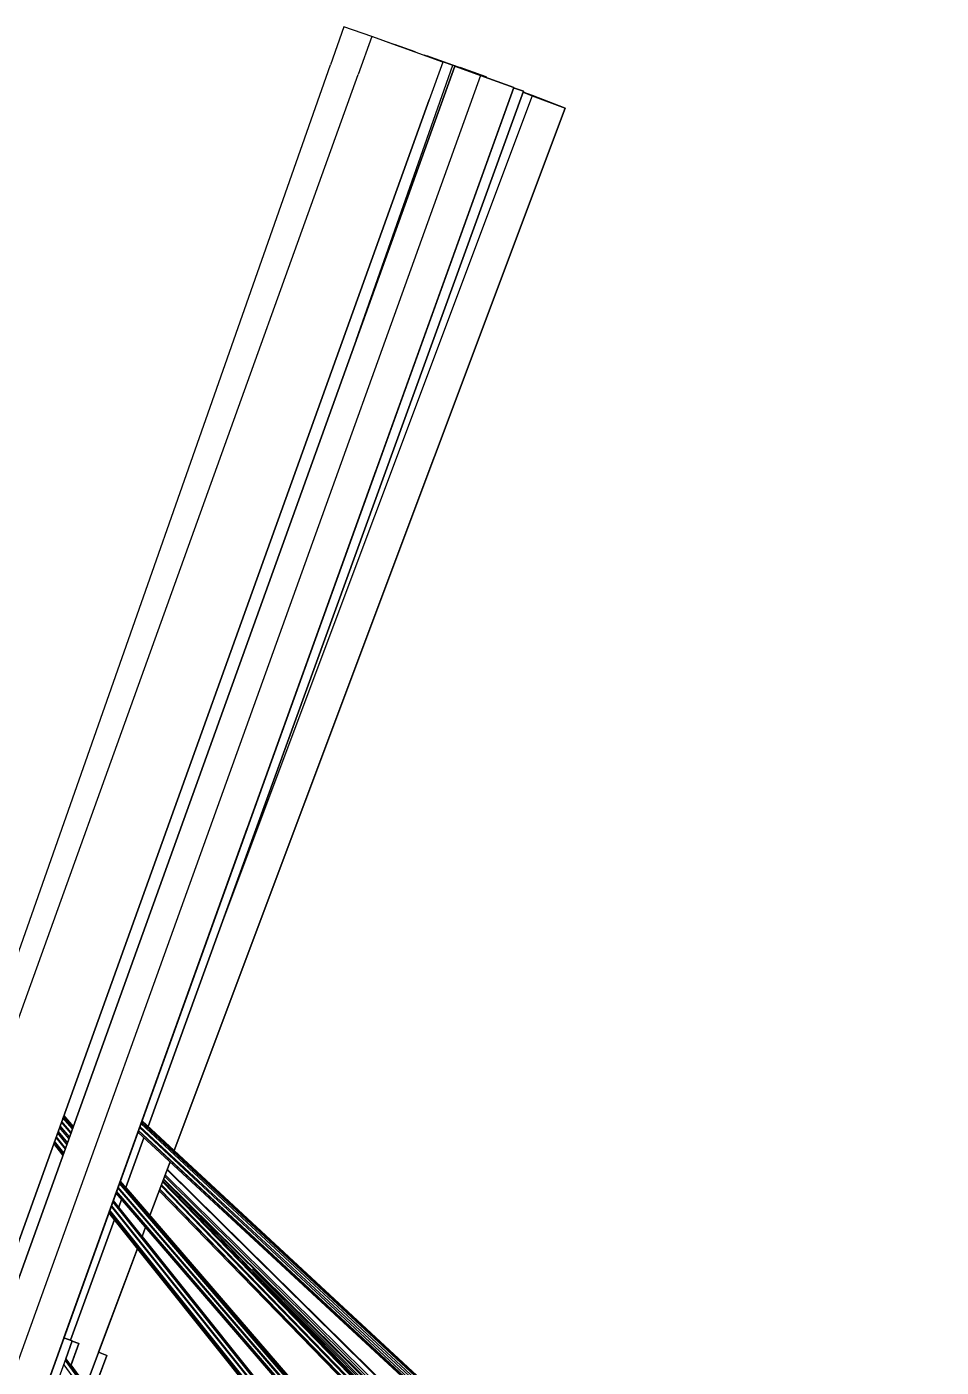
# Model space of a CAD drawing. Extents: x -32 to 51.8, y -51.6 to -5.5.
# Drawn here: x 45.111 to 46.927, y -14.666 to -12.004 of the extents above; entities that cross this region are included whole.
import ezdxf

# ---------------------------------------------------------------- set-up
doc = ezdxf.new("R2010")
doc.units = 0
doc.header["$MEASUREMENT"] = 0
doc.layers.get('0').update_dxf_attribs({"linetype": 'CONTINUOUS'})

msp = doc.modelspace()

# ---------------------------------------------------------------- linework, layer by layer
for p, q in [((45.7405, -12.0038), (45.7139, -12.0792)), ((45.7959, -12.0233), (45.7405, -12.0038)), ((45.796, -12.023), (45.769, -12.0982)), ((45.9372, -12.0737), (45.796, -12.023)), ((45.8154, -12.0299), (45.8155, -12.0298)), ((45.8157, -12.03), (45.8155, -12.0298)), ((45.8155, -12.0298), (45.8518, -12.0429)), ((45.882, -12.0535), (45.8408, -12.039)), ((45.882, -12.0535), (45.8813, -12.0536)), ((45.882, -12.0535), (45.8819, -12.0538)), ((45.8819, -12.0538), (45.8831, -12.0543)), ((45.8999, -12.06), (45.8998, -12.0603)), ((45.8998, -12.0603), (45.8999, -12.06)), ((45.8998, -12.0603), (45.8999, -12.06)), ((45.8999, -12.06), (45.8999, -12.06)), ((45.8999, -12.06), (45.8999, -12.06)), ((45.8999, -12.06), (45.9054, -12.0621)), ((45.9054, -12.0621), (45.8999, -12.06)), ((45.8999, -12.06), (45.9054, -12.0621)), ((45.9607, -12.0822), (43.226, -19.6834)), ((43.226, -19.6835), (45.9607, -12.0822)), ((45.0392, -13.9979), (45.7139, -12.0792)), ((45.765, -12.6262), (45.9571, -12.0799)), ((45.9054, -12.0623), (45.9056, -12.0618)), ((45.9056, -12.0618), (45.9054, -12.0623)), ((45.9571, -12.0798), (45.9056, -12.0617)), ((45.9056, -12.0617), (45.9056, -12.0617)), ((45.9056, -12.0617), (45.9571, -12.0798)), ((45.9571, -12.0798), (45.9056, -12.0617)), ((45.9056, -12.0617), (45.9056, -12.0617)), ((45.9056, -12.0617), (45.9571, -12.0798)), ((45.9571, -12.0798), (45.9056, -12.0617)), ((45.9056, -12.0617), (45.9056, -12.0617)), ((45.9056, -12.0617), (45.9571, -12.0798)), ((45.9571, -12.0798), (45.9056, -12.0617)), ((45.9056, -12.0617), (45.9056, -12.0617)), ((45.9056, -12.0617), (45.9571, -12.0798)), ((45.9571, -12.0798), (45.9056, -12.0617)), ((45.9056, -12.0617), (45.9056, -12.0617)), ((45.9056, -12.0617), (45.9571, -12.0798)), ((45.9571, -12.0798), (45.9056, -12.0617)), ((45.9056, -12.0617), (45.9056, -12.0617)), ((45.9056, -12.0617), (45.9571, -12.0799)), ((45.9056, -12.0618), (45.9571, -12.0799)), ((45.9571, -12.0799), (45.9056, -12.0618)), ((45.9056, -12.0618), (45.9056, -12.0618)), ((45.9056, -12.0618), (45.9571, -12.0799)), ((45.9571, -12.0799), (45.9056, -12.0618)), ((45.9056, -12.0618), (45.9056, -12.0618)), ((45.9056, -12.0618), (45.9571, -12.0799)), ((45.9571, -12.0799), (45.9056, -12.0618)), ((45.9056, -12.0618), (45.9056, -12.0618)), ((45.9056, -12.0618), (45.9571, -12.0799)), ((45.9571, -12.0799), (45.9056, -12.0618)), ((45.9056, -12.0618), (45.9056, -12.0618)), ((45.9056, -12.0618), (45.9571, -12.0799)), ((45.9372, -12.0737), (45.9101, -12.149)), ((46.0231, -12.103), (45.9571, -12.0798)), ((45.9571, -12.0798), (45.9571, -12.0798)), ((45.9571, -12.0798), (45.9571, -12.0798)), ((45.9571, -12.0798), (45.9571, -12.0798)), ((45.9571, -12.0798), (45.9571, -12.0798)), ((45.9571, -12.0798), (45.9571, -12.0798)), ((45.9571, -12.0799), (46.0231, -12.1031)), ((45.9571, -12.0799), (45.9571, -12.0799)), ((45.9571, -12.0799), (45.9571, -12.0799)), ((45.9571, -12.0799), (45.9571, -12.0799)), ((45.9571, -12.0799), (45.9571, -12.0799)), ((45.9571, -12.0799), (45.9571, -12.0799)), ((46.012, -12.1007), (45.9607, -12.0822)), ((45.9607, -12.0822), (45.9607, -12.0822)), ((45.9607, -12.0822), (45.9607, -12.0822)), ((45.9607, -12.0822), (45.9607, -12.0822)), ((45.9607, -12.0822), (46.012, -12.1007)), ((46.012, -12.1007), (45.9607, -12.0822)), ((45.9716, -12.085), (45.9716, -12.0849)), ((45.9716, -12.0849), (46.0231, -12.1031)), ((46.0231, -12.1031), (45.9716, -12.0849)), ((45.9716, -12.0849), (45.9716, -12.0849)), ((45.9716, -12.0849), (46.0231, -12.103)), ((46.0231, -12.103), (45.9716, -12.0849)), ((45.9716, -12.0849), (45.9716, -12.0849)), ((45.9716, -12.0849), (46.0231, -12.103)), ((46.0231, -12.103), (45.9716, -12.0849)), ((45.9716, -12.0849), (45.9716, -12.0849)), ((45.9716, -12.0849), (46.0231, -12.103)), ((46.0231, -12.103), (45.9716, -12.0849)), ((45.9716, -12.0849), (45.9716, -12.0849)), ((45.9716, -12.0849), (46.0231, -12.103)), ((46.0231, -12.1031), (45.9716, -12.085)), ((45.9716, -12.085), (45.9716, -12.085)), ((45.9716, -12.085), (46.0231, -12.1031)), ((46.0231, -12.1031), (45.9716, -12.085)), ((45.9716, -12.085), (45.9716, -12.085)), ((45.9716, -12.085), (46.0231, -12.1031)), ((46.0231, -12.1031), (45.9716, -12.085)), ((45.9716, -12.085), (45.9716, -12.085)), ((45.9716, -12.085), (46.0231, -12.1031)), ((46.0231, -12.1031), (45.9716, -12.085)), ((45.9716, -12.085), (45.9716, -12.085)), ((45.9716, -12.085), (46.0231, -12.1031)), ((46.0231, -12.1031), (45.9716, -12.085)), ((45.9716, -12.085), (45.9716, -12.085)), ((45.9716, -12.085), (46.0231, -12.1031)), ((46.0231, -12.1031), (45.9716, -12.085)), ((46.012, -12.1007), (43.2774, -19.7019)), ((44.9025, -14.5065), (45.7689, -12.0982)), ((46.0121, -12.1007), (46.012, -12.1007)), ((46.012, -12.1007), (46.012, -12.1007)), ((46.012, -12.1007), (46.012, -12.1007)), ((46.012, -12.1007), (46.0779, -12.1244)), ((46.0779, -12.1244), (46.012, -12.1007)), ((46.0121, -12.1007), (46.0121, -12.1007)), ((46.0121, -12.1007), (46.0121, -12.1007)), ((46.0121, -12.1007), (46.0121, -12.1007)), ((46.0231, -12.1031), (46.0226, -12.1045)), ((46.0231, -12.1031), (46.0226, -12.1045)), ((46.0231, -12.1031), (46.0226, -12.1045)), ((46.0226, -12.1045), (46.0231, -12.1031)), ((46.0226, -12.1045), (46.0231, -12.1031)), ((46.0231, -12.1031), (46.0226, -12.1045)), ((46.0226, -12.1045), (46.0231, -12.1031)), ((46.0226, -12.1045), (46.0231, -12.1031)), ((46.0226, -12.1045), (46.0231, -12.1031)), ((46.0226, -12.1045), (46.0231, -12.1031)), ((46.0231, -12.1031), (46.0226, -12.1045)), ((46.0226, -12.1045), (46.0231, -12.1031)), ((46.0226, -12.1045), (46.0231, -12.1031)), ((46.0231, -12.1031), (46.0226, -12.1045)), ((46.0226, -12.1045), (46.0231, -12.1031)), ((46.0231, -12.1031), (46.0226, -12.1045)), ((46.0231, -12.1031), (46.0226, -12.1045)), ((46.0231, -12.1031), (46.0226, -12.1045)), ((46.0226, -12.1045), (46.0231, -12.1031)), ((46.0226, -12.1045), (46.0231, -12.1031)), ((46.0231, -12.1031), (46.0226, -12.1045)), ((46.0226, -12.1045), (46.0231, -12.1031)), ((46.0226, -12.1045), (46.0231, -12.1032)), ((46.0231, -12.1032), (46.0226, -12.1045)), ((46.0226, -12.1045), (46.0231, -12.1032)), ((46.0231, -12.1032), (46.0226, -12.1045)), ((46.0231, -12.1032), (46.0226, -12.1045)), ((46.0231, -12.1032), (46.0226, -12.1045)), ((46.0231, -12.1032), (46.0226, -12.1045)), ((46.0231, -12.1032), (46.0226, -12.1045)), ((46.0226, -12.1045), (46.0231, -12.1032)), ((46.0226, -12.1045), (46.0231, -12.1032)), ((46.0231, -12.1032), (46.0226, -12.1045)), ((46.0231, -12.1032), (46.0226, -12.1045)), ((46.0226, -12.1045), (46.0231, -12.1032)), ((46.0226, -12.1045), (46.0231, -12.1032)), ((46.0231, -12.103), (46.0231, -12.103)), ((46.0231, -12.103), (46.0231, -12.103)), ((46.0231, -12.103), (46.0231, -12.103)), ((46.0231, -12.1031), (46.0231, -12.1031)), ((46.0231, -12.1031), (46.0231, -12.1031)), ((46.0231, -12.1031), (46.0231, -12.1031)), ((46.0231, -12.1031), (46.0231, -12.1031)), ((46.0231, -12.1031), (46.0231, -12.1031)), ((46.0231, -12.1031), (46.0231, -12.1031)), ((46.0231, -12.1031), (46.0231, -12.1031)), ((46.0231, -12.1031), (46.0231, -12.1031)), ((46.0231, -12.1031), (46.0231, -12.1031)), ((46.0231, -12.1031), (46.0231, -12.1031)), ((46.0231, -12.1031), (46.0231, -12.1031)), ((46.0231, -12.1031), (46.0231, -12.1031)), ((46.0231, -12.1031), (46.0231, -12.1031)), ((46.0231, -12.1031), (46.0231, -12.1031)), ((46.0231, -12.1031), (46.0231, -12.1031)), ((46.0231, -12.1031), (46.0231, -12.1031)), ((46.0231, -12.1031), (46.0231, -12.1031)), ((46.0231, -12.1031), (46.0231, -12.1031)), ((46.0231, -12.1031), (46.0231, -12.1031)), ((46.0231, -12.1031), (46.0231, -12.1031)), ((46.0231, -12.1031), (46.0231, -12.1031)), ((46.0231, -12.1031), (46.0231, -12.1031)), ((46.0231, -12.1031), (46.0231, -12.1031)), ((46.0231, -12.1031), (46.0231, -12.1031)), ((46.0231, -12.1031), (46.0231, -12.1031)), ((46.0231, -12.1031), (46.0231, -12.1031)), ((46.0231, -12.1031), (46.0231, -12.1031)), ((46.0231, -12.1031), (46.0231, -12.1031)), ((46.0231, -12.1032), (46.0231, -12.1032)), ((46.0231, -12.1032), (46.0231, -12.1032)), ((46.0231, -12.1032), (46.0231, -12.1032)), ((46.0231, -12.1032), (46.0231, -12.1032)), ((46.0231, -12.1032), (46.0231, -12.1032)), ((46.0231, -12.1032), (46.0231, -12.1032)), ((46.0231, -12.1032), (46.0231, -12.1032)), ((46.0231, -12.1032), (46.0231, -12.1032)), ((46.0231, -12.1032), (46.0231, -12.1032)), ((46.0231, -12.1032), (46.0231, -12.1032)), ((46.0231, -12.1032), (46.0231, -12.1032)), ((46.0231, -12.1032), (46.0231, -12.1032)), ((46.0231, -12.1032), (46.0231, -12.1032)), ((46.0231, -12.1032), (46.0231, -12.1032)), ((46.0231, -12.1032), (46.0231, -12.1032)), ((46.0231, -12.1032), (46.0231, -12.1032)), ((46.0231, -12.1032), (46.0231, -12.1032)), ((46.0265, -12.1059), (46.0265, -12.1059)), ((46.0779, -12.1244), (46.0265, -12.1059)), ((46.0779, -12.1244), (43.3432, -19.7256)), ((46.0779, -12.1244), (43.3432, -19.7256)), ((46.0779, -12.1244), (43.3432, -19.7256)), ((46.0779, -12.1244), (43.3433, -19.7256)), ((43.3433, -19.7256), (46.0779, -12.1244)), ((46.0779, -12.1244), (43.3433, -19.7256)), ((43.3433, -19.7256), (46.0779, -12.1244)), ((43.3433, -19.7256), (46.0779, -12.1244)), ((43.3433, -19.7256), (46.0779, -12.1244)), ((46.0779, -12.1244), (43.3433, -19.7256)), ((43.3433, -19.7256), (46.0779, -12.1244)), ((46.0779, -12.1244), (43.3433, -19.7256)), ((43.3433, -19.7256), (46.0779, -12.1244)), ((46.0779, -12.1244), (43.3433, -19.7256)), ((46.0779, -12.1244), (43.3433, -19.7256)), ((43.3433, -19.7256), (46.0779, -12.1244)), ((45.1844, -14.6079), (46.0779, -12.1244)), ((46.0779, -12.1244), (45.1844, -14.6079)), ((46.0779, -12.1244), (45.1844, -14.6079)), ((46.0779, -12.1244), (45.1844, -14.6079)), ((45.1844, -14.6079), (46.0779, -12.1244)), ((46.0779, -12.1244), (45.1844, -14.6079)), ((46.0779, -12.1244), (45.1844, -14.6079)), ((45.1844, -14.6079), (46.0779, -12.1244)), ((45.1844, -14.6079), (46.0779, -12.1244)), ((46.0779, -12.1244), (45.1844, -14.6079)), ((46.0779, -12.1244), (45.1844, -14.6079)), ((45.1844, -14.6079), (46.0779, -12.1244)), ((46.0779, -12.1244), (45.1844, -14.6079)), ((46.0779, -12.1244), (45.1844, -14.6079)), ((45.1844, -14.6079), (46.0779, -12.1244)), ((46.0779, -12.1244), (45.1844, -14.6079)), ((46.0779, -12.1244), (45.1844, -14.6079)), ((45.1844, -14.6079), (46.0779, -12.1244)), ((45.1844, -14.6079), (46.0779, -12.1244)), ((46.0779, -12.1244), (45.1844, -14.6079)), ((46.0779, -12.1244), (45.1844, -14.6079)), ((45.1844, -14.6079), (46.0779, -12.1244)), ((46.0779, -12.1244), (45.1844, -14.6079)), ((46.0779, -12.1244), (45.1844, -14.6079)), ((45.1844, -14.6079), (46.0779, -12.1244)), ((45.1844, -14.6079), (46.0779, -12.1244)), ((46.0779, -12.1244), (45.1844, -14.6079)), ((46.0779, -12.1244), (45.1844, -14.6079)), ((46.0971, -12.1319), (45.3516, -14.1878)), ((45.3516, -14.1878), (46.0971, -12.1319)), ((46.0971, -12.1319), (45.3516, -14.1878)), ((46.0971, -12.1319), (45.3516, -14.1878)), ((46.0971, -12.1319), (45.3516, -14.1878)), ((46.0971, -12.1319), (45.3516, -14.1878)), ((46.0971, -12.1319), (45.3516, -14.1878)), ((45.3516, -14.1878), (46.0971, -12.1319)), ((46.0971, -12.1319), (45.3516, -14.1878)), ((46.0971, -12.1319), (45.3516, -14.1878)), ((45.3516, -14.1878), (46.0971, -12.1319)), ((45.3516, -14.1878), (46.0971, -12.1319)), ((46.0971, -12.1319), (45.3516, -14.1878)), ((46.0971, -12.1319), (45.3516, -14.1878)), ((45.3516, -14.1878), (46.0971, -12.1319)), ((46.0971, -12.1319), (45.3516, -14.1878)), ((46.0971, -12.1319), (45.3516, -14.1878)), ((45.3516, -14.1878), (46.0971, -12.1319)), ((45.3516, -14.1878), (46.0971, -12.1319)), ((46.0971, -12.1319), (45.3516, -14.1878)), ((46.0971, -12.1319), (45.3516, -14.1878)), ((45.3516, -14.1878), (46.0971, -12.1319)), ((45.3516, -14.1878), (46.0971, -12.1319)), ((46.0971, -12.1319), (45.3516, -14.1878)), ((45.3516, -14.1878), (46.0971, -12.1319)), ((46.0971, -12.1319), (45.3516, -14.1878)), ((46.0971, -12.1319), (45.3516, -14.1878)), ((45.3516, -14.1878), (46.0971, -12.1319)), ((46.0971, -12.1319), (45.3516, -14.1878)), ((45.3516, -14.1878), (46.0971, -12.1319)), ((45.3516, -14.1878), (46.0971, -12.1319)), ((45.3516, -14.1878), (46.0971, -12.1319)), ((46.0971, -12.1319), (45.3516, -14.1878)), ((45.3516, -14.1878), (46.0971, -12.1319)), ((45.3516, -14.1878), (46.0971, -12.1319)), ((45.3516, -14.1878), (46.0971, -12.1319)), ((45.3516, -14.1878), (46.0971, -12.1319)), ((46.0971, -12.1319), (45.3516, -14.1878)), ((46.0778, -12.1248), (46.0972, -12.1319)), ((46.0972, -12.1319), (46.0778, -12.1248)), ((46.0778, -12.1248), (46.0972, -12.1319)), ((46.0972, -12.1319), (46.0778, -12.1248)), ((46.0778, -12.1248), (46.0972, -12.1319)), ((46.0972, -12.1319), (46.0778, -12.1248)), ((46.0971, -12.1319), (46.0778, -12.1249)), ((46.0778, -12.1249), (46.0971, -12.1319)), ((46.0971, -12.1319), (46.0778, -12.1249)), ((46.0778, -12.1249), (46.0971, -12.1319)), ((46.0971, -12.1319), (46.0778, -12.1249)), ((46.0778, -12.1249), (46.0972, -12.1319)), ((46.0972, -12.1319), (46.0778, -12.1249)), ((46.0778, -12.1249), (46.0971, -12.1319)), ((46.0971, -12.1319), (46.0778, -12.1249)), ((46.0779, -12.1244), (46.0779, -12.1244)), ((46.0779, -12.1244), (46.0779, -12.1244)), ((46.0779, -12.1244), (46.0779, -12.1244)), ((46.0779, -12.1244), (46.0779, -12.1244)), ((46.0779, -12.1244), (46.0779, -12.1244)), ((46.0779, -12.1244), (46.0779, -12.1244)), ((46.0779, -12.1244), (46.0779, -12.1244)), ((46.0779, -12.1244), (46.0779, -12.1244)), ((46.0779, -12.1244), (46.0779, -12.1244)), ((46.0779, -12.1244), (46.0779, -12.1244)), ((46.0779, -12.1244), (46.0779, -12.1244)), ((46.0779, -12.1244), (46.0779, -12.1244)), ((46.0779, -12.1244), (46.0779, -12.1244)), ((46.0779, -12.1244), (46.0779, -12.1244)), ((46.0779, -12.1244), (46.0779, -12.1244)), ((46.0779, -12.1244), (46.0779, -12.1244)), ((46.0779, -12.1244), (46.0779, -12.1244)), ((46.0779, -12.1244), (46.0779, -12.1244)), ((46.0779, -12.1244), (46.0779, -12.1244)), ((46.0779, -12.1244), (46.0779, -12.1244)), ((46.0779, -12.1244), (46.0779, -12.1244)), ((46.0779, -12.1244), (46.0779, -12.1244)), ((46.0779, -12.1244), (46.0779, -12.1244)), ((46.0779, -12.1244), (46.0779, -12.1244)), ((46.0779, -12.1244), (46.0779, -12.1244)), ((46.0779, -12.1244), (46.0779, -12.1244)), ((46.0779, -12.1244), (46.0779, -12.1244)), ((46.0779, -12.1244), (46.0779, -12.1244)), ((46.0779, -12.1244), (46.0779, -12.1244)), ((46.0779, -12.1244), (46.0779, -12.1244)), ((46.0779, -12.1244), (46.0779, -12.1244)), ((46.0779, -12.1244), (46.0779, -12.1244)), ((46.0779, -12.1244), (46.0779, -12.1244)), ((46.0779, -12.1244), (46.0779, -12.1244)), ((46.0779, -12.1244), (46.0779, -12.1244)), ((46.0779, -12.1244), (46.0779, -12.1244)), ((46.0779, -12.1244), (46.0779, -12.1244)), ((46.0779, -12.1244), (46.0779, -12.1244)), ((46.0779, -12.1244), (46.0779, -12.1244)), ((46.0779, -12.1244), (46.0779, -12.1244)), ((46.0779, -12.1244), (46.0779, -12.1244)), ((46.0779, -12.1244), (46.0779, -12.1244)), ((46.0779, -12.1244), (46.0779, -12.1244)), ((46.0779, -12.1244), (46.0779, -12.1244)), ((46.0779, -12.1244), (46.0779, -12.1244)), ((46.0779, -12.1244), (46.0779, -12.1244)), ((46.0779, -12.1244), (46.0779, -12.1244)), ((46.0779, -12.1244), (46.0779, -12.1244)), ((46.0779, -12.1244), (46.0779, -12.1244)), ((46.0779, -12.1244), (46.0779, -12.1244)), ((46.0779, -12.1244), (46.0779, -12.1244)), ((46.0779, -12.1244), (46.0779, -12.1244)), ((46.0779, -12.1244), (46.0779, -12.1244)), ((46.0779, -12.1244), (46.0779, -12.1244)), ((46.0779, -12.1244), (46.0779, -12.1244)), ((46.0779, -12.1244), (46.0779, -12.1244)), ((46.0779, -12.1244), (46.0779, -12.1244)), ((46.0779, -12.1244), (46.0779, -12.1244)), ((46.0779, -12.1244), (46.0779, -12.1244)), ((46.0779, -12.1244), (46.0779, -12.1244)), ((46.0779, -12.1244), (46.0779, -12.1244)), ((46.0779, -12.1244), (46.0779, -12.1244)), ((46.0779, -12.1244), (46.0779, -12.1244)), ((46.0779, -12.1244), (46.0779, -12.1244)), ((46.0779, -12.1244), (46.0779, -12.1244)), ((46.0779, -12.1244), (46.0779, -12.1244)), ((46.0779, -12.1244), (46.0779, -12.1244)), ((46.0779, -12.1244), (46.0779, -12.1244)), ((46.0779, -12.1244), (46.0779, -12.1244)), ((46.0779, -12.1244), (46.0779, -12.1244)), ((46.0779, -12.1244), (46.0779, -12.1244)), ((46.0779, -12.1244), (46.0779, -12.1244)), ((46.0779, -12.1244), (46.0779, -12.1244)), ((46.0779, -12.1244), (46.0779, -12.1244)), ((46.0779, -12.1244), (46.0779, -12.1244)), ((46.0779, -12.1244), (46.0779, -12.1244)), ((46.0779, -12.1244), (46.0779, -12.1244)), ((46.0779, -12.1244), (46.0779, -12.1244)), ((46.0779, -12.1244), (46.0779, -12.1244)), ((46.0779, -12.1244), (46.0779, -12.1244)), ((46.0779, -12.1244), (46.0779, -12.1244)), ((46.0779, -12.1244), (46.0779, -12.1244)), ((46.0779, -12.1244), (46.0779, -12.1244)), ((46.0779, -12.1244), (46.0779, -12.1244)), ((46.0779, -12.1244), (46.0779, -12.1244)), ((46.0779, -12.1244), (46.0779, -12.1244)), ((46.0779, -12.1244), (46.0779, -12.1244)), ((46.0779, -12.1244), (46.0779, -12.1244)), ((46.0779, -12.1244), (46.0779, -12.1244)), ((46.0779, -12.1244), (46.0779, -12.1244)), ((46.0779, -12.1244), (46.0779, -12.1244)), ((46.0779, -12.1244), (46.0779, -12.1244)), ((46.0779, -12.1244), (46.0779, -12.1244)), ((46.1149, -12.1405), (46.0965, -12.1336)), ((46.0965, -12.1336), (46.1149, -12.1405)), ((46.1149, -12.1405), (46.0965, -12.1337)), ((46.0965, -12.1337), (46.1149, -12.1405)), ((46.1149, -12.1405), (46.0965, -12.1337)), ((46.0965, -12.1337), (46.1149, -12.1406)), ((46.1149, -12.1406), (46.0965, -12.1337)), ((46.0965, -12.1337), (46.1149, -12.1406)), ((46.1149, -12.1406), (46.0965, -12.1337)), ((46.0965, -12.1337), (46.1149, -12.1406)), ((46.1149, -12.1406), (46.0965, -12.1337)), ((46.0965, -12.1337), (46.1149, -12.1406)), ((46.1149, -12.1406), (46.0965, -12.1337)), ((46.0965, -12.1337), (46.1149, -12.1406)), ((46.1149, -12.1406), (46.0965, -12.1337)), ((46.0965, -12.1337), (46.1149, -12.1406)), ((46.1149, -12.1406), (46.0965, -12.1337)), ((46.0965, -12.1337), (46.1149, -12.1406)), ((46.1149, -12.1406), (46.0965, -12.1337)), ((46.0965, -12.1338), (46.1148, -12.1406)), ((46.0965, -12.1338), (46.1148, -12.1406)), ((46.0971, -12.1319), (46.0971, -12.1319)), ((46.0971, -12.1319), (46.0971, -12.1319)), ((46.0971, -12.1319), (46.0971, -12.1319)), ((46.0971, -12.1319), (46.0971, -12.1319)), ((46.0971, -12.1319), (46.0971, -12.1319)), ((46.0971, -12.1319), (46.0971, -12.1319)), ((46.0971, -12.1319), (46.0971, -12.1319)), ((46.0971, -12.1319), (46.0971, -12.1319)), ((46.0971, -12.1319), (46.0971, -12.1319)), ((46.0971, -12.1319), (46.0971, -12.1319)), ((46.0971, -12.1319), (46.0971, -12.1319)), ((46.0971, -12.1319), (46.0971, -12.1319)), ((46.0971, -12.1319), (46.0971, -12.1319)), ((46.0971, -12.1319), (46.0971, -12.1319)), ((46.0971, -12.1319), (46.0971, -12.1319)), ((46.0971, -12.1319), (46.0971, -12.1319)), ((46.0971, -12.1319), (46.0971, -12.1319)), ((46.0971, -12.1319), (46.0971, -12.1319)), ((46.0971, -12.1319), (46.0971, -12.1319)), ((46.0971, -12.1319), (46.0971, -12.1319)), ((46.0971, -12.1319), (46.0971, -12.1319)), ((46.0971, -12.1319), (46.0971, -12.1319)), ((46.0971, -12.1319), (46.0971, -12.1319)), ((46.0971, -12.1319), (46.0971, -12.1319)), ((46.0971, -12.1319), (46.0971, -12.1319)), ((46.0971, -12.1319), (46.0971, -12.1319)), ((46.0971, -12.1319), (46.0971, -12.1319)), ((46.0971, -12.1319), (46.0971, -12.1319)), ((46.0971, -12.1319), (46.0971, -12.1319)), ((46.0971, -12.1319), (46.0971, -12.1319)), ((46.0971, -12.1319), (46.0971, -12.1319)), ((46.0971, -12.1319), (46.0971, -12.1319)), ((46.0971, -12.1319), (46.0971, -12.1319)), ((46.0971, -12.1319), (46.0971, -12.1319)), ((46.0971, -12.1319), (46.0971, -12.1319)), ((46.0971, -12.1319), (46.0971, -12.1319)), ((46.0971, -12.1319), (46.0971, -12.1319)), ((46.0971, -12.1319), (46.0971, -12.1319)), ((46.0971, -12.1319), (46.0971, -12.1319)), ((46.0971, -12.1319), (46.0971, -12.1319)), ((46.0971, -12.1319), (46.0971, -12.1319)), ((46.0971, -12.1319), (46.0971, -12.1319)), ((46.0971, -12.1319), (46.0971, -12.1319)), ((46.0971, -12.1319), (46.0971, -12.1319)), ((46.0971, -12.1319), (46.0971, -12.1319)), ((46.0971, -12.1319), (46.0971, -12.1319)), ((46.0971, -12.1319), (46.0971, -12.1319)), ((46.0971, -12.1319), (46.0971, -12.1319)), ((46.0971, -12.1319), (46.0971, -12.1319)), ((46.0971, -12.1319), (46.0971, -12.1319)), ((46.0971, -12.1319), (46.0971, -12.1319)), ((46.0972, -12.1319), (46.0972, -12.1319)), ((46.0972, -12.1319), (46.0972, -12.1319)), ((46.0972, -12.1319), (46.0972, -12.1319)), ((46.1804, -12.1651), (46.1149, -12.1405)), ((46.1149, -12.1405), (46.1149, -12.1405)), ((46.1149, -12.1405), (46.1149, -12.1405)), ((46.1149, -12.1406), (46.1149, -12.1406)), ((46.1149, -12.1406), (46.1149, -12.1406)), ((46.1149, -12.1406), (46.1149, -12.1406)), ((46.1149, -12.1406), (46.1149, -12.1406)), ((46.1149, -12.1406), (46.1149, -12.1406)), ((45.9101, -12.149), (45.0436, -14.5573)), ((45.0437, -14.5573), (45.9101, -12.149)), ((46.1804, -12.1652), (45.4036, -14.236)), ((46.1804, -12.1652), (45.4036, -14.236)), ((45.4036, -14.236), (46.1804, -12.1652)), ((45.4036, -14.236), (46.1804, -12.1652)), ((46.1804, -12.1652), (45.4036, -14.236)), ((46.1804, -12.1652), (45.4036, -14.236)), ((45.4036, -14.236), (46.1804, -12.1652)), ((46.1804, -12.1652), (45.4036, -14.236)), ((46.1804, -12.1652), (45.4036, -14.236)), ((46.1804, -12.1652), (45.4036, -14.236)), ((45.4036, -14.236), (46.1804, -12.1652)), ((46.1804, -12.1652), (45.4036, -14.236)), ((46.1804, -12.1652), (45.4036, -14.236)), ((45.4036, -14.236), (46.1804, -12.1652)), ((45.4036, -14.236), (46.1804, -12.1652)), ((46.1804, -12.1652), (45.4036, -14.236)), ((46.1804, -12.1652), (45.4036, -14.236)), ((45.4036, -14.236), (46.1804, -12.1652)), ((45.4036, -14.236), (46.1804, -12.1652)), ((46.1804, -12.1652), (45.4036, -14.236)), ((46.1804, -12.1652), (45.4036, -14.236)), ((45.4036, -14.236), (46.1804, -12.1652)), ((46.1804, -12.1652), (45.4036, -14.236)), ((46.1804, -12.1653), (45.4036, -14.236)), ((45.4036, -14.236), (46.1804, -12.1652)), ((45.4036, -14.236), (46.1804, -12.1653)), ((46.1804, -12.1653), (45.4036, -14.236)), ((46.1804, -12.1653), (45.4036, -14.236)), ((45.4036, -14.236), (46.1804, -12.1653)), ((45.4036, -14.236), (46.1804, -12.1652)), ((45.4036, -14.236), (46.1804, -12.1652)), ((45.4036, -14.236), (46.1804, -12.1652)), ((46.1804, -12.1652), (45.4036, -14.236)), ((46.1804, -12.1652), (45.4036, -14.236)), ((45.4036, -14.236), (46.1804, -12.1653)), ((45.4036, -14.236), (46.1804, -12.1653)), ((45.4036, -14.236), (46.1804, -12.1653)), ((46.1804, -12.1653), (45.4036, -14.236)), ((46.1804, -12.1653), (45.4036, -14.236)), ((45.4036, -14.236), (46.1804, -12.1653)), ((46.1804, -12.1653), (45.4036, -14.236)), ((46.1148, -12.1406), (45.4883, -13.8108)), ((45.9101, -12.149), (45.9101, -12.149)), ((46.1148, -12.1406), (46.1804, -12.1652)), ((46.1149, -12.1406), (46.1149, -12.1406)), ((46.1149, -12.1406), (46.1149, -12.1406)), ((46.1293, -12.146), (46.1293, -12.1459)), ((46.1293, -12.1459), (46.1804, -12.1651)), ((46.1804, -12.1651), (46.1293, -12.1459)), ((46.1293, -12.1459), (46.1293, -12.1459)), ((46.1293, -12.1459), (46.1804, -12.1651)), ((46.1804, -12.1652), (46.1293, -12.146)), ((46.1293, -12.146), (46.1293, -12.146)), ((46.1293, -12.146), (46.1804, -12.1652)), ((46.1804, -12.1652), (46.1293, -12.146)), ((46.1293, -12.146), (46.1293, -12.146)), ((46.1293, -12.146), (46.1804, -12.1652)), ((46.1804, -12.1652), (46.1293, -12.146)), ((46.1293, -12.146), (46.1293, -12.146)), ((46.1293, -12.146), (46.1804, -12.1652)), ((46.1804, -12.1652), (46.1293, -12.146)), ((46.1293, -12.146), (46.1293, -12.146)), ((46.1293, -12.146), (46.1804, -12.1652)), ((46.1804, -12.1652), (46.1293, -12.146)), ((46.1293, -12.146), (46.1293, -12.146)), ((46.1293, -12.146), (46.1804, -12.1652)), ((46.1804, -12.1652), (46.1293, -12.146)), ((46.1293, -12.146), (46.1293, -12.146)), ((46.1293, -12.146), (46.1804, -12.1652)), ((46.1804, -12.1652), (46.1293, -12.146)), ((46.1293, -12.146), (46.1293, -12.146)), ((46.1293, -12.146), (46.1804, -12.1651)), ((46.1804, -12.1651), (46.1293, -12.146)), ((46.1293, -12.146), (46.1293, -12.146)), ((46.1293, -12.146), (46.1804, -12.1651)), ((46.1804, -12.1651), (46.1293, -12.146)), ((46.1804, -12.1651), (46.1804, -12.1651)), ((46.1804, -12.1651), (46.1804, -12.1651)), ((46.1804, -12.1651), (46.1804, -12.1651)), ((46.1804, -12.1652), (46.1804, -12.1652)), ((46.1804, -12.1652), (46.1804, -12.1652)), ((46.1804, -12.1652), (46.1804, -12.1652)), ((46.1804, -12.1652), (46.1804, -12.1652)), ((46.1804, -12.1652), (46.1804, -12.1652)), ((46.1804, -12.1652), (46.1804, -12.1652)), ((46.1804, -12.1652), (46.1804, -12.1652)), ((46.1804, -12.1652), (46.1804, -12.1652)), ((46.1804, -12.1652), (46.1804, -12.1652)), ((46.1804, -12.1652), (46.1804, -12.1652)), ((46.1804, -12.1652), (46.1804, -12.1652)), ((46.1804, -12.1652), (46.1804, -12.1652)), ((46.1804, -12.1652), (46.1804, -12.1652)), ((46.1804, -12.1652), (46.1804, -12.1652)), ((46.1804, -12.1652), (46.1804, -12.1652)), ((46.1804, -12.1652), (46.1804, -12.1653)), ((46.1804, -12.1653), (46.1804, -12.1653)), ((46.1804, -12.1653), (46.1804, -12.1653)), ((46.1804, -12.1653), (46.1804, -12.1653)), ((46.1804, -12.1653), (46.1804, -12.1653)), ((46.1804, -12.1653), (46.1804, -12.1653)), ((46.1804, -12.1652), (46.1804, -12.1652)), ((46.1804, -12.1652), (46.1804, -12.1652)), ((46.1804, -12.1652), (46.1804, -12.1652)), ((46.1804, -12.1652), (46.1804, -12.1652)), ((46.1804, -12.1652), (46.1804, -12.1652)), ((46.1804, -12.1652), (46.1804, -12.1652)), ((46.1804, -12.1652), (46.1804, -12.1652)), ((46.1804, -12.1652), (46.1804, -12.1652)), ((46.1804, -12.1652), (46.1804, -12.1652)), ((46.1804, -12.1652), (46.1804, -12.1652)), ((46.1804, -12.1652), (46.1804, -12.1652)), ((46.1804, -12.1652), (46.1804, -12.1652)), ((46.1804, -12.1652), (46.1804, -12.1652)), ((46.1804, -12.1652), (46.1804, -12.1652)), ((46.1804, -12.1653), (46.1804, -12.1653)), ((46.1804, -12.1653), (46.1804, -12.1653)), ((46.1804, -12.1653), (46.1804, -12.1653)), ((46.1804, -12.1653), (46.1804, -12.1653)), ((46.1804, -12.1653), (46.1804, -12.1653)), ((46.1804, -12.1653), (46.1804, -12.1653)), ((45.4036, -14.236), (45.9202, -12.8589)), ((43.3433, -19.7256), (45.8048, -12.8836)), ((43.3433, -19.7256), (45.5486, -13.5956)), ((45.1945, -14.2118), (45.1758, -14.1901)), ((45.1956, -14.2089), (45.1768, -14.1872)), ((45.1958, -14.2083), (45.177, -14.1866)), ((45.1983, -14.2013), (45.1796, -14.1795)), ((45.1988, -14.1999), (45.1801, -14.1782)), ((45.2013, -14.1928), (45.1826, -14.1711)), ((45.1831, -14.1698), (45.2018, -14.1915)), ((45.2029, -14.1886), (45.1842, -14.1668)), ((45.1844, -14.1663), (45.2031, -14.188)), ((46.9132, -15.6593), (45.3347, -14.1904)), ((46.9179, -15.6533), (45.3355, -14.188)), ((46.9179, -15.6532), (45.3375, -14.1824)), ((45.3384, -14.18), (46.9227, -15.6473)), ((46.9227, -15.6472), (45.3392, -14.1777)), ((45.3396, -14.1767), (46.9246, -15.6448)), ((45.1686, -14.21), (45.1869, -14.2329)), ((45.169, -14.2089), (45.1873, -14.2318)), ((45.1717, -14.2015), (45.19, -14.2243)), ((45.1719, -14.201), (45.1902, -14.2239)), ((45.173, -14.1979), (45.1913, -14.2208)), ((45.3434, -14.2104), (45.3076, -14.3092)), ((45.3076, -14.3092), (45.3434, -14.2104)), ((45.3434, -14.2104), (45.3076, -14.3092)), ((45.3434, -14.2104), (45.3076, -14.3092)), ((45.3434, -14.2104), (45.3076, -14.3092)), ((45.3434, -14.2104), (45.3076, -14.3092)), ((45.3434, -14.2104), (45.3076, -14.3092)), ((45.3076, -14.3092), (45.3434, -14.2104)), ((45.3434, -14.2104), (45.3076, -14.3092)), ((45.3434, -14.2104), (45.3076, -14.3092)), ((45.3076, -14.3092), (45.3434, -14.2104)), ((45.3076, -14.3092), (45.3434, -14.2104)), ((45.3434, -14.2104), (45.3076, -14.3092)), ((45.3434, -14.2104), (45.3076, -14.3092)), ((45.3076, -14.3092), (45.3434, -14.2104)), ((45.3434, -14.2104), (45.3076, -14.3092)), ((45.3434, -14.2104), (45.3076, -14.3092)), ((45.3076, -14.3092), (45.3434, -14.2104)), ((45.3076, -14.3092), (45.3434, -14.2104)), ((45.3434, -14.2104), (45.3076, -14.3092)), ((45.3434, -14.2104), (45.3076, -14.3092)), ((45.3076, -14.3092), (45.3434, -14.2104)), ((45.3076, -14.3092), (45.3434, -14.2104)), ((45.3434, -14.2104), (45.3076, -14.3092)), ((45.3076, -14.3092), (45.3434, -14.2104)), ((45.3434, -14.2104), (45.3076, -14.3092)), ((45.3434, -14.2104), (45.3076, -14.3092)), ((45.3076, -14.3092), (45.3434, -14.2104)), ((45.3434, -14.2104), (45.3076, -14.3092)), ((45.3076, -14.3092), (45.3434, -14.2104)), ((45.3076, -14.3092), (45.3434, -14.2104)), ((45.3076, -14.3092), (45.3434, -14.2104)), ((45.3434, -14.2104), (45.3076, -14.3092)), ((45.3076, -14.3092), (45.3434, -14.2104)), ((45.3076, -14.3092), (45.3434, -14.2104)), ((45.3076, -14.3092), (45.3434, -14.2104)), ((45.3076, -14.3092), (45.3434, -14.2104)), ((45.3434, -14.2104), (45.3076, -14.3092)), ((46.9112, -15.6618), (45.3315, -14.1993)), ((46.9112, -15.6617), (45.3323, -14.197)), ((45.3327, -14.196), (46.9132, -15.6593)), ((45.1826, -14.245), (45.1643, -14.2221)), ((45.1827, -14.2445), (45.1644, -14.2217)), ((45.1838, -14.2415), (45.1656, -14.2186)), ((45.1842, -14.2403), (45.1659, -14.2175)), ((45.3554, -14.3646), (45.3952, -14.2584)), ((45.3952, -14.2584), (45.3554, -14.3646)), ((45.3952, -14.2584), (45.3554, -14.3646)), ((45.3554, -14.3646), (45.3952, -14.2584)), ((45.3554, -14.3646), (45.3952, -14.2584)), ((45.3952, -14.2584), (45.3554, -14.3646)), ((45.3952, -14.2584), (45.3554, -14.3646)), ((45.3554, -14.3646), (45.3952, -14.2584)), ((45.3952, -14.2584), (45.3554, -14.3646)), ((45.3952, -14.2584), (45.3554, -14.3646)), ((45.3952, -14.2584), (45.3554, -14.3646)), ((45.3554, -14.3646), (45.3952, -14.2584)), ((45.3554, -14.3646), (45.3952, -14.2584)), ((45.3952, -14.2584), (45.3554, -14.3646)), ((45.3952, -14.2584), (45.3554, -14.3646)), ((45.3554, -14.3646), (45.3952, -14.2584)), ((45.3554, -14.3646), (45.3952, -14.2584)), ((45.3952, -14.2584), (45.3554, -14.3646)), ((45.3952, -14.2584), (45.3554, -14.3646)), ((45.3554, -14.3646), (45.3952, -14.2584)), ((45.3554, -14.3646), (45.3952, -14.2584)), ((45.3952, -14.2584), (45.3554, -14.3646)), ((45.3952, -14.2584), (45.3554, -14.3646)), ((45.3554, -14.3646), (45.3952, -14.2584)), ((45.3952, -14.2584), (45.3554, -14.3646)), ((45.3952, -14.2584), (45.3554, -14.3646)), ((45.3554, -14.3646), (45.3952, -14.2584)), ((45.3554, -14.3646), (45.3952, -14.2584)), ((45.3952, -14.2584), (45.3554, -14.3646)), ((45.3952, -14.2584), (45.3554, -14.3646)), ((45.3554, -14.3646), (45.3952, -14.2584)), ((45.3554, -14.3646), (45.3952, -14.2584)), ((45.3554, -14.3646), (45.3952, -14.2584)), ((45.3554, -14.3646), (45.3952, -14.2584)), ((45.3952, -14.2584), (45.3554, -14.3646)), ((45.3952, -14.2584), (45.3554, -14.3646)), ((45.3554, -14.3646), (45.3952, -14.2584)), ((45.3952, -14.2584), (45.3554, -14.3646)), ((45.3554, -14.3646), (45.3952, -14.2584)), ((45.3554, -14.3646), (45.3952, -14.2584)), ((45.3952, -14.2584), (45.3554, -14.3646)), ((45.3952, -14.2584), (45.3554, -14.3646)), ((48.1781, -17.6434), (45.2963, -14.297)), ((45.2965, -14.2964), (48.1813, -17.6422)), ((45.3811, -14.2962), (46.8503, -15.8072)), ((46.8512, -15.8061), (45.3821, -14.2935)), ((45.3823, -14.2928), (46.8523, -15.8046)), ((46.8633, -15.7519), (45.3825, -14.2923)), ((46.8634, -15.7519), (45.3845, -14.287)), ((46.8687, -15.7465), (45.3855, -14.2843)), ((46.8741, -15.741), (45.3894, -14.2741)), ((45.3898, -14.273), (46.8764, -15.7387)), ((48.1593, -17.6506), (45.288, -14.3202)), ((48.1593, -17.6506), (45.289, -14.3174)), ((48.1625, -17.6494), (45.2892, -14.3167)), ((48.1626, -17.6494), (45.2917, -14.3099)), ((48.1703, -17.6464), (45.2922, -14.3083)), ((48.1703, -17.6464), (45.2947, -14.3015)), ((45.2953, -14.2999), (48.178, -17.6434)), ((45.3076, -14.3092), (46.7302, -15.9592)), ((46.8385, -15.8221), (45.3737, -14.3158)), ((46.8394, -15.821), (45.3747, -14.3131)), ((45.375, -14.3124), (46.8406, -15.8195)), ((46.8426, -15.8169), (45.3774, -14.3059)), ((46.8454, -15.8133), (45.378, -14.3043)), ((46.8475, -15.8107), (45.3805, -14.2977)), ((46.8611, -15.7542), (45.4031, -14.3142)), ((45.2783, -14.3472), (48.9776, -18.9768)), ((45.2787, -14.3459), (48.9864, -18.9753)), ((45.2813, -14.3386), (48.9864, -18.9753)), ((45.2815, -14.3381), (48.9901, -18.9747)), ((45.2826, -14.3351), (48.9901, -18.9747)), ((45.2933, -14.3485), (45.299, -14.333)), ((45.299, -14.333), (45.2933, -14.3485)), ((45.299, -14.333), (45.2933, -14.3485)), ((45.299, -14.333), (45.2933, -14.3485)), ((45.299, -14.333), (45.2933, -14.3485)), ((45.299, -14.333), (45.2933, -14.3485)), ((45.2933, -14.3485), (45.299, -14.333)), ((45.299, -14.333), (45.2933, -14.3485)), ((45.299, -14.333), (45.2933, -14.3485)), ((45.2933, -14.3485), (45.299, -14.333)), ((45.2933, -14.3485), (45.299, -14.333)), ((45.299, -14.333), (45.2933, -14.3485)), ((45.299, -14.333), (45.2933, -14.3485)), ((45.2933, -14.3485), (45.299, -14.333)), ((45.299, -14.333), (45.2933, -14.3485)), ((45.299, -14.333), (45.2933, -14.3485)), ((45.2933, -14.3485), (45.299, -14.333)), ((45.2933, -14.3485), (45.299, -14.333)), ((45.299, -14.333), (45.2933, -14.3485)), ((45.299, -14.333), (45.2933, -14.3485)), ((45.2933, -14.3485), (45.299, -14.333)), ((45.2933, -14.3485), (45.299, -14.333)), ((45.299, -14.333), (45.2933, -14.3485)), ((45.2933, -14.3485), (45.299, -14.333)), ((45.299, -14.333), (45.2933, -14.3485)), ((45.299, -14.333), (45.2933, -14.3485)), ((45.2933, -14.3485), (45.299, -14.333)), ((45.299, -14.333), (45.2933, -14.3485)), ((45.2933, -14.3485), (45.299, -14.333)), ((45.2933, -14.3485), (45.299, -14.333)), ((45.2933, -14.3485), (45.299, -14.333)), ((45.2933, -14.3485), (45.299, -14.333)), ((45.2933, -14.3485), (45.299, -14.333)), ((45.299, -14.333), (45.2933, -14.3485)), ((45.299, -14.333), (45.2934, -14.3485)), ((45.2934, -14.3485), (45.299, -14.333)), ((45.299, -14.333), (45.2934, -14.3485)), ((45.2934, -14.3485), (45.299, -14.333)), ((45.2846, -14.3727), (45.1976, -14.6127)), ((45.1976, -14.6127), (45.2846, -14.3727)), ((45.2846, -14.3727), (45.1976, -14.6127)), ((45.2846, -14.3727), (45.1976, -14.6127)), ((45.2846, -14.3727), (45.1976, -14.6127)), ((45.2846, -14.3727), (45.1976, -14.6127)), ((45.2846, -14.3727), (45.1976, -14.6127)), ((45.1976, -14.6127), (45.2846, -14.3727)), ((45.2846, -14.3727), (45.1976, -14.6127)), ((45.2846, -14.3727), (45.1976, -14.6127)), ((45.1976, -14.6127), (45.2846, -14.3727)), ((45.1976, -14.6127), (45.2846, -14.3727)), ((45.2846, -14.3727), (45.1976, -14.6127)), ((45.2846, -14.3727), (45.1976, -14.6127)), ((45.1976, -14.6127), (45.2846, -14.3727)), ((45.2846, -14.3727), (45.1976, -14.6127)), ((45.2846, -14.3727), (45.1976, -14.6127)), ((45.1976, -14.6127), (45.2846, -14.3727)), ((45.1976, -14.6127), (45.2846, -14.3727)), ((45.2846, -14.3727), (45.1976, -14.6127)), ((45.2846, -14.3727), (45.1976, -14.6127)), ((45.1976, -14.6127), (45.2846, -14.3727)), ((45.1976, -14.6127), (45.2846, -14.3727)), ((45.2846, -14.3727), (45.1976, -14.6127)), ((45.1976, -14.6127), (45.2846, -14.3727)), ((45.2846, -14.3727), (45.1976, -14.6127)), ((45.2846, -14.3727), (45.1976, -14.6127)), ((45.1976, -14.6127), (45.2846, -14.3727)), ((45.2846, -14.3727), (45.1976, -14.6127)), ((45.1976, -14.6127), (45.2846, -14.3727)), ((45.1976, -14.6127), (45.2846, -14.3727)), ((45.1976, -14.6127), (45.2846, -14.3727)), ((45.2846, -14.3727), (45.1976, -14.6127)), ((45.1976, -14.6127), (45.2846, -14.3727)), ((45.1976, -14.6127), (45.2846, -14.3727)), ((45.1976, -14.6127), (45.2846, -14.3727)), ((45.1976, -14.6127), (45.2846, -14.3727)), ((45.2846, -14.3727), (45.1976, -14.6127)), ((48.965, -18.979), (45.2739, -14.3593)), ((48.9687, -18.9783), (45.2741, -14.3588)), ((48.9687, -18.9783), (45.2752, -14.3558)), ((48.9775, -18.9768), (45.2756, -14.3545)), ((45.3465, -14.3882), (45.3397, -14.4065)), ((45.3465, -14.3882), (45.3397, -14.4065)), ((45.3397, -14.4065), (45.3465, -14.3882)), ((45.3397, -14.4065), (45.3465, -14.3882)), ((45.3465, -14.3882), (45.3397, -14.4065)), ((45.3465, -14.3882), (45.3397, -14.4065)), ((45.3397, -14.4065), (45.3465, -14.3882)), ((45.3465, -14.3882), (45.3397, -14.4065)), ((45.3465, -14.3882), (45.3397, -14.4065)), ((45.3465, -14.3882), (45.3397, -14.4065)), ((45.3397, -14.4065), (45.3465, -14.3882)), ((45.3397, -14.4065), (45.3465, -14.3882)), ((45.3465, -14.3882), (45.3397, -14.4065)), ((45.3465, -14.3882), (45.3397, -14.4065)), ((45.3397, -14.4065), (45.3465, -14.3882)), ((45.3397, -14.4065), (45.3465, -14.3882)), ((45.3465, -14.3882), (45.3397, -14.4065)), ((45.3465, -14.3882), (45.3397, -14.4065)), ((45.3397, -14.4065), (45.3465, -14.3882)), ((45.3397, -14.4065), (45.3465, -14.3882)), ((45.3465, -14.3882), (45.3397, -14.4065)), ((45.3465, -14.3882), (45.3397, -14.4065)), ((45.3397, -14.4065), (45.3465, -14.3882)), ((45.3465, -14.3882), (45.3397, -14.4065)), ((45.3465, -14.3882), (45.3397, -14.4065)), ((45.3397, -14.4065), (45.3465, -14.3882)), ((45.3397, -14.4065), (45.3465, -14.3882)), ((45.3465, -14.3882), (45.3397, -14.4065)), ((45.3465, -14.3882), (45.3397, -14.4065)), ((45.3397, -14.4065), (45.3465, -14.3882)), ((45.3397, -14.4065), (45.3465, -14.3882)), ((45.3397, -14.4065), (45.3465, -14.3882)), ((45.3397, -14.4065), (45.3465, -14.3882)), ((45.3466, -14.3882), (45.3397, -14.4065)), ((45.3466, -14.3882), (45.3397, -14.4065)), ((45.3397, -14.4065), (45.3466, -14.3882)), ((45.3397, -14.4065), (45.3465, -14.3882)), ((45.3466, -14.3882), (45.3397, -14.4065)), ((45.3397, -14.4065), (45.3465, -14.3882)), ((45.3397, -14.4065), (45.3465, -14.3882)), ((45.3465, -14.3882), (45.3397, -14.4065)), ((45.3465, -14.3882), (45.3397, -14.4065)), ((45.3397, -14.4065), (46.642, -16.0363)), ((45.3307, -14.4304), (45.2286, -14.7025)), ((45.3307, -14.4304), (45.2286, -14.7025)), ((45.2286, -14.7025), (45.3307, -14.4304)), ((45.2286, -14.7025), (45.3307, -14.4304)), ((45.3307, -14.4304), (45.2286, -14.7025)), ((45.3307, -14.4304), (45.2286, -14.7025)), ((45.2286, -14.7025), (45.3307, -14.4304)), ((45.3307, -14.4304), (45.2286, -14.7025)), ((45.2286, -14.7025), (45.3307, -14.4304)), ((45.2286, -14.7025), (45.3307, -14.4304)), ((45.2286, -14.7025), (45.3307, -14.4304)), ((45.3307, -14.4304), (45.2286, -14.7025)), ((45.3307, -14.4304), (45.2286, -14.7025)), ((45.3307, -14.4304), (45.2534, -14.6365)), ((45.3307, -14.4304), (45.2534, -14.6365)), ((45.2534, -14.6365), (45.3307, -14.4304)), ((45.2534, -14.6365), (45.3307, -14.4304)), ((45.3307, -14.4304), (45.2534, -14.6365)), ((45.3307, -14.4304), (45.2534, -14.6365)), ((45.2534, -14.6365), (45.3307, -14.4304)), ((45.2534, -14.6365), (45.3307, -14.4304)), ((45.3307, -14.4304), (45.2534, -14.6365)), ((45.3307, -14.4304), (45.2534, -14.6365)), ((45.2534, -14.6365), (45.3307, -14.4304)), ((45.2534, -14.6365), (45.3307, -14.4304)), ((45.3307, -14.4304), (45.2534, -14.6365)), ((45.3307, -14.4304), (45.2534, -14.6365)), ((45.2534, -14.6365), (45.3307, -14.4304)), ((45.3307, -14.4304), (45.2534, -14.6365)), ((45.3307, -14.4304), (45.2534, -14.6365)), ((45.2534, -14.6365), (45.3307, -14.4304)), ((45.2534, -14.6365), (45.3307, -14.4304)), ((45.3307, -14.4304), (45.2534, -14.6365)), ((45.3307, -14.4304), (45.2534, -14.6365)), ((45.2534, -14.6365), (45.3307, -14.4304)), ((45.2534, -14.6365), (45.3307, -14.4304)), ((45.2534, -14.6365), (45.3307, -14.4304)), ((45.2534, -14.6365), (45.3307, -14.4304)), ((45.3307, -14.4304), (45.2534, -14.6365)), ((45.3307, -14.4304), (45.2534, -14.6365)), ((45.2534, -14.6365), (45.3307, -14.4304)), ((45.3307, -14.4304), (45.2534, -14.6365)), ((45.5552, -14.4706), (46.846, -15.7695)), ((45.559, -14.4709), (46.8502, -15.7652)), ((45.201, -14.6139), (45.1739, -14.6892)), ((45.1844, -14.6079), (45.201, -14.6139)), ((45.1844, -14.6079), (45.201, -14.6139)), ((45.201, -14.6139), (45.1844, -14.6079)), ((45.1883, -14.6493), (45.201, -14.6139)), ((45.201, -14.6139), (45.1883, -14.6493)), ((45.201, -14.6139), (45.1883, -14.6493)), ((45.1883, -14.6493), (45.201, -14.6139)), ((45.201, -14.6139), (45.1883, -14.6493)), ((45.1883, -14.6493), (45.201, -14.6139)), ((45.2008, -14.6145), (45.2139, -14.6192)), ((45.2139, -14.6192), (45.2008, -14.6145)), ((45.2008, -14.6145), (45.2139, -14.6192)), ((45.2139, -14.6192), (45.2008, -14.6145)), ((45.201, -14.6139), (45.201, -14.6139)), ((45.201, -14.6139), (45.201, -14.6139)), ((45.201, -14.6139), (45.201, -14.6139)), ((45.201, -14.6139), (45.201, -14.6139)), ((45.2139, -14.6192), (45.1982, -14.6628)), ((45.1982, -14.6628), (45.2139, -14.6192)), ((45.2139, -14.6192), (45.1986, -14.6615)), ((45.2139, -14.6192), (45.1986, -14.6615)), ((45.1986, -14.6615), (45.2139, -14.6192)), ((45.1986, -14.6615), (45.2139, -14.6192)), ((45.2139, -14.6192), (45.2139, -14.6192)), ((45.2139, -14.6192), (45.2139, -14.6192)), ((45.2139, -14.6192), (45.2139, -14.6192)), ((45.2418, -14.7176), (45.2699, -14.6427)), ((45.2699, -14.6427), (45.2418, -14.7176)), ((45.2699, -14.6427), (45.2534, -14.6365)), ((45.2534, -14.6365), (45.2699, -14.6427)), ((45.2539, -14.6855), (45.2699, -14.6427)), ((45.2699, -14.6427), (45.2539, -14.6855)), ((45.2699, -14.6427), (45.2539, -14.6855)), ((45.2539, -14.6855), (45.2699, -14.6427)), ((45.2699, -14.6427), (45.2699, -14.6427)), ((45.2699, -14.6427), (45.2699, -14.6427)), ((45.2699, -14.6427), (45.2699, -14.6427)), ((45.2699, -14.6427), (45.2699, -14.6427)), ((45.2699, -14.6427), (45.2699, -14.6427)), ((45.184, -14.6612), (49.1545, -20.0825)), ((45.184, -14.6612), (49.1456, -20.0836)), ((45.187, -14.6528), (49.1635, -20.0814)), ((45.187, -14.6528), (49.1546, -20.0825)), ((45.1883, -14.6493), (49.1635, -20.0814)), ((49.1672, -20.0809), (45.1883, -14.6493)), ((46.4285, -16.341), (45.1986, -14.6615))]:
    msp.add_line(p, q)

doc.saveas('drawing.dxf')
